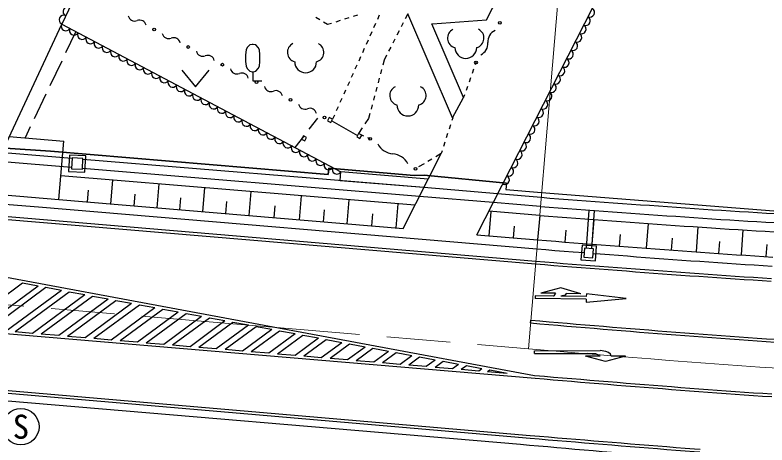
# Model space of a CAD drawing. Units: millimetres, scale not verified. Extents: x 40000 to 680000, y 20000 to 380000.
# Drawn here: x 398613 to 439909, y 276126 to 299713 of the extents above; entities that cross this region are included whole.
import ezdxf
from ezdxf.enums import TextEntityAlignment as Align

# ---------------------------------------------------------------- set-up
doc = ezdxf.new("R2010")
doc.units = ezdxf.units.MM
doc.header["$LTSCALE"] = 1000
doc.linetypes.add('CHAIN', pattern=[18.5, 12, -1.5, 3.5, -1.5])
doc.linetypes.add('DASHED', pattern=[7.5, 6, -1.5])
for name, color, linetype, lineweight in [('M-BGD', 7, 'Continuous', 25), ('M-BGD-EXST', 7, 'Continuous', 25), ('M-BMK', 2, 'CHAIN', 13), ('M-BMK-OTRS', 5, 'Continuous', 25), ('M-BMK-ROW', 30, 'Continuous', 25), ('M-STR-HTXT', 7, 'Continuous', 13), ('M-STR-STRC', 7, 'Continuous', 25)]:
    doc.layers.add(name, color=color, linetype=linetype, lineweight=lineweight)
doc.styles.add('ＭＳ ゴシック', font='')
doc.styles.get('ＭＳ ゴシック').set_extended_font_data('MS Gothic')

msp = doc.modelspace()

# ---------------------------------------------------------------- linework, layer by layer
at = {"layer": 'M-BGD'}
for p, q in [((415347, 299450), (415135, 299583)), ((416463, 299407), (416224, 299331)), ((416939, 299558), (416701, 299482)), ((417416, 299710), (417177, 299634)), ((418617, 299698), (418514, 299470)), ((420180, 299776), (420043, 299509)), ((422647, 294068), (420180, 299776)), ((397880, 292160), (401174, 299222)), ((415768, 299186), (415559, 299317)), ((415986, 299255), (415768, 299186)), ((418412, 299242), (418309, 299014)), ((419929, 299286), (419815, 299063)), ((423249, 295196), (421503, 299234)), ((401939, 298780), (401391, 297634)), ((418206, 298786), (418104, 298558)), ((419701, 298841), (419588, 298618)), ((418001, 298330), (417898, 298102)), ((419474, 298396), (419360, 298173)), ((417796, 297875), (417693, 297647)), ((419246, 297951), (419132, 297728)), ((417590, 297419), (417487, 297191)), ((419018, 297505), (418882, 297238)), ((401175, 297183), (400528, 295830)), ((417385, 296963), (417282, 296735)), ((418882, 297238), (418810, 296969)), ((423930, 297111), (423883, 296980)), ((417179, 296507), (417077, 296279)), ((418745, 296728), (418681, 296486)), ((423800, 296744), (423716, 296509)), ((418616, 296245), (418552, 296003)), ((423632, 296273), (423549, 296038)), ((416974, 296051), (416871, 295823)), ((418487, 295762), (418423, 295520)), ((423465, 295802), (423381, 295566)), ((400312, 295379), (399665, 294026)), ((416769, 295595), (416666, 295367)), ((418358, 295279), (418294, 295037)), ((423298, 295331), (423251, 295199)), ((416563, 295139), (416460, 294911)), ((422647, 294068), (423249, 295196)), ((423251, 295199), (423249, 295196)), ((416358, 294684), (416255, 294456)), ((418229, 294795), (418165, 294554)), ((414775, 293451), (415250, 294056)), ((416152, 294228), (416048, 293996)), ((418029, 294044), (417822, 293736)), ((418100, 294312), (418029, 294044)), ((422650, 294073), (422602, 293925)), ((416005, 293918), (417415, 293106)), ((422526, 293687), (422449, 293450)), ((399449, 293575), (399163, 292976)), ((417683, 293528), (417477, 293220)), ((422372, 293212), (422295, 292974)), ((398294, 293049), (401284, 292797)), ((401014, 289594), (401284, 292797)), ((413991, 292451), (414466, 293057)), ((417769, 293072), (417655, 293124)), ((418112, 292917), (417997, 292969)), ((422219, 292736), (422142, 292498)), ((419921, 288001), (422017, 292113)), ((422017, 292113), (421721, 291937)), ((422065, 292260), (422017, 292113)), ((421065, 290244), (402336, 291792)), ((421076, 291554), (420780, 291378)), ((421506, 291809), (421291, 291681)), ((420819, 289762), (402313, 291292)), ((420574, 289281), (401123, 290889)), ((403973, 290653), (403864, 289354)), ((406506, 290444), (406396, 289141)), ((423973, 287660), (425363, 290386)), ((402621, 290109), (402566, 289463)), ((409010, 290237), (408900, 288930)), ((411557, 290026), (411447, 288715)), ((427511, 289711), (425119, 289909)), ((398024, 289846), (401014, 289594)), ((401014, 289594), (419921, 288001)), ((405184, 289893), (405130, 289247)), ((407703, 289684), (407648, 289035)), ((414329, 289797), (414219, 288481)), ((416948, 289581), (416837, 288261)), ((397834, 289360), (399902, 289186)), ((399902, 289186), (427274, 286880)), ((410228, 289476), (410173, 288822)), ((412888, 289252), (412833, 288598)), ((419636, 289359), (419524, 288034)), ((427469, 289213), (424874, 289427)), ((415583, 289025), (415528, 288371)), ((418236, 288801), (418181, 288148)), ((424737, 288937), (424625, 287605)), ((427428, 288715), (424629, 288946)), ((427428, 288715), (427309, 287379)), ((430403, 288493), (430298, 287144)), ((433384, 288276), (433282, 286916)), ((426023, 288138), (425969, 287491)), ((428857, 287902), (428807, 287261)), ((436111, 288087), (436014, 286717)), ((438583, 287927), (438492, 286548)), ((431839, 287675), (431790, 287029)), ((434695, 287468), (434648, 286815)), ((429751, 287083), (429693, 286285)), ((430548, 287026), (429751, 287083)), ((430491, 286228), (430548, 287026)), ((437298, 287290), (437253, 286631)), ((439896, 287130), (439854, 286461)), ((429889, 286922), (429854, 286424)), ((430388, 286887), (429889, 286922)), ((430352, 286388), (430388, 286887)), ((429693, 286285), (430491, 286228)), ((429854, 286424), (430352, 286388))]:
    msp.add_line(p, q, dxfattribs=at)
at = {"layer": 'M-BGD', "linetype": 'DASHED'}
for p, q in [((401740, 291841), (398002, 292150)), ((401717, 291341), (397970, 291651)), ((425119, 289909), (421065, 290244)), ((424874, 289427), (420819, 289762)), ((429989, 286916), (430145, 289013)), ((430288, 286893), (430444, 288991))]:
    msp.add_line(p, q, dxfattribs=at)
at = {"layer": 'M-BGD'}
for points in [[(409263, 316178), (401174, 299222), (416513, 291119)], [(425362, 290383), (431713, 302839), (436682, 312672), (436965, 313447)], [(421503, 299234), (421537, 299238), (424513, 299456), (429010, 308204)], [(421065, 290244), (416472, 290623), (416513, 291122), (421309, 290723)], [(427503, 289712), (427987, 289675), (428486, 289638), (428984, 289601), (429482, 289564), (429979, 289527), (430476, 289490), (430974, 289453), (431470, 289417), (431967, 289380), (432463, 289344), (432959, 289309), (433455, 289273), (433951, 289238), (434446, 289203), (434941, 289169), (435436, 289135), (435931, 289101), (436425, 289068), (436920, 289035), (437411, 289003), (437904, 288972), (438398, 288941), (438891, 288910), (439384, 288880), (439877, 288851), (440369, 288822)], [(427466, 289213), (427950, 289177), (428448, 289139), (428946, 289102), (429444, 289065), (429942, 289028), (430439, 288991), (430937, 288955), (431434, 288918), (431931, 288882), (432427, 288846), (432923, 288810), (433420, 288774), (433915, 288739), (434411, 288705), (434907, 288670), (435402, 288636), (435897, 288602), (436392, 288569), (436887, 288537), (437379, 288504), (437873, 288473), (438367, 288442), (438860, 288411), (439354, 288381), (439847, 288352), (440340, 288323)], [(427428, 288715), (427913, 288678), (428411, 288641), (428909, 288604), (429407, 288567), (429905, 288529), (430403, 288493), (430900, 288456), (431397, 288419), (431894, 288383), (432391, 288347), (432887, 288311), (433384, 288276), (433880, 288241), (434376, 288206), (434872, 288171), (435368, 288137), (435863, 288104), (436358, 288070), (436854, 288038), (437346, 288006), (437841, 287974), (438336, 287943), (438830, 287912), (439324, 287882), (439818, 287853), (440312, 287824)], [(423973, 287660), (427314, 287378), (427316, 287378)], [(427309, 287379), (427807, 287339), (428305, 287300), (428804, 287261), (429302, 287222), (429800, 287183), (430297, 287145), (430795, 287106), (431293, 287068), (431790, 287029), (432287, 286991), (432784, 286954), (433281, 286916), (433778, 286879), (434275, 286843), (434772, 286806), (435269, 286770), (435765, 286735), (436261, 286700), (436758, 286665), (437252, 286631), (437748, 286597), (438244, 286564), (438740, 286532), (439236, 286500), (439731, 286468), (440227, 286438)], [(427269, 286880), (427768, 286841), (428266, 286802), (428764, 286763), (429263, 286724), (429872, 286676)], [(430370, 286637), (430756, 286607), (431254, 286569), (431752, 286531), (432249, 286493), (432747, 286455), (433244, 286418), (433741, 286381), (434238, 286344), (434735, 286308), (435232, 286272), (435729, 286236), (436226, 286201), (436723, 286166), (437218, 286132), (437715, 286098), (438211, 286065), (438708, 286033), (439204, 286001), (439700, 285969), (440196, 285939)], [(396894, 278651), (426371, 276168), (426869, 276123), (427368, 276079), (427866, 276034), (428365, 275990), (428865, 275945), (429364, 275901), (429864, 275857), (430364, 275813), (430864, 275769), (431365, 275726), (431866, 275682), (432367, 275639), (432869, 275596), (433371, 275554), (433873, 275512), (434375, 275470), (434878, 275428), (435381, 275388), (435884, 275347), (436196, 275322)]]:
    msp.add_lwpolyline(points, dxfattribs=at)
for points in [[(415870, 294092), (415771, 293909), (415949, 293813), (416048, 293996)], [(417477, 293220), (417378, 293038), (417555, 292941), (417655, 293124)], [(414449, 293092), (414350, 292909), (414527, 292812), (414626, 292995)], [(402495, 291992), (401599, 292034), (401558, 291137), (402454, 291096)], [(402339, 291850), (401742, 291877), (401714, 291280), (402312, 291252)]]:
    msp.add_lwpolyline(points, close=True, dxfattribs=at)
for centre in [(406256, 298927), (425240, 299288), (408127, 297959), (409998, 296991), (423930, 297111), (411869, 296024), (413740, 295056), (415611, 294088), (418112, 292917), (420609, 291278)]:
    msp.add_circle(centre, 75, dxfattribs=at)
for centre, radius, start, end in [((401505, 299908), 254, 65.375, 243.6168), ((430184, 299858), 258, 244.7174, 61.2582), ((401287, 299450), 254, 65.375, 243.6168), ((405187, 299754), 369, 194.0173, 291.2822), ((405454, 299067), 369, 14.0173, 111.2822), ((429950, 299399), 258, 244.7174, 61.2582), ((401402, 299108), 255, 153.3136, 330.9926), ((401853, 298869), 255, 153.3136, 330.9926), ((429716, 298940), 258, 244.7174, 61.2582), ((402304, 298631), 255, 153.3136, 330.9926), ((407058, 298787), 369, 194.0173, 291.2822), ((425238, 298256), 656, 113.0048, 184.9237), ((429482, 298481), 258, 244.7174, 61.2582), ((402755, 298393), 255, 153.3136, 330.9926), ((403206, 298154), 255, 153.3136, 330.9926), ((407325, 298100), 369, 14.0173, 111.2822), ((423931, 298143), 656, 293.0048, 4.9237), ((429248, 298022), 258, 244.7174, 61.2582), ((403658, 297916), 255, 153.3136, 330.9926), ((404109, 297678), 255, 153.3136, 330.9926), ((429014, 297563), 258, 244.7174, 61.2582), ((404560, 297439), 255, 153.3136, 330.9926), ((408929, 297819), 369, 194.0173, 291.2822), ((409196, 297132), 369, 14.0173, 111.2822), ((405011, 297201), 255, 153.3136, 330.9926), ((405462, 296963), 255, 153.3136, 330.9926), ((428780, 297104), 258, 244.7174, 61.2582), ((405913, 296724), 255, 153.3136, 330.9926), ((406364, 296486), 255, 153.3136, 330.9926), ((410800, 296851), 369, 194.0173, 291.2822), ((411067, 296164), 369, 14.0173, 111.2822), ((428546, 296644), 258, 244.7174, 61.2582), ((406816, 296248), 255, 153.3136, 330.9926), ((407267, 296009), 255, 153.3136, 330.9926), ((428312, 296185), 258, 244.7174, 61.2582), ((407718, 295771), 255, 153.3136, 330.9926), ((412671, 295883), 369, 194.0173, 291.2822), ((428078, 295726), 258, 244.7174, 61.2582), ((408169, 295533), 255, 153.3136, 330.9926), ((408620, 295294), 255, 153.3136, 330.9926), ((412938, 295196), 369, 14.0173, 111.2822), ((427844, 295267), 258, 244.7174, 61.2582), ((409071, 295056), 255, 153.3136, 330.9926), ((409523, 294818), 255, 153.3136, 330.9926), ((427610, 294808), 258, 244.7174, 61.2582), ((409974, 294579), 255, 153.3136, 330.9926), ((410425, 294341), 255, 153.3136, 330.9926), ((414542, 294915), 369, 194.0173, 291.2822), ((414810, 294228), 369, 14.0173, 111.2822), ((427376, 294349), 258, 244.7174, 61.2582), ((410876, 294103), 255, 153.3136, 330.9926), ((427142, 293890), 258, 244.7174, 61.2582), ((411327, 293864), 255, 153.3136, 330.9926), ((411778, 293626), 255, 153.3136, 330.9926), ((426908, 293431), 258, 244.7174, 61.2582), ((412229, 293388), 255, 153.3136, 330.9926), ((412681, 293149), 255, 153.3136, 330.9926), ((413132, 292911), 255, 153.3136, 330.9926), ((426674, 292972), 258, 244.7174, 61.2582), ((413583, 292673), 255, 153.3136, 330.9926), ((414034, 292434), 255, 153.3136, 330.9926), ((419452, 293143), 1049, 208.4835, 264.9846), ((426439, 292512), 258, 244.7174, 61.2582), ((414485, 292196), 255, 153.3136, 330.9926), ((414936, 291958), 255, 153.3136, 330.9926), ((419269, 291052), 1049, 28.4835, 84.9846), ((426205, 292053), 258, 244.7174, 61.2582), ((415387, 291719), 255, 153.3136, 330.9926), ((415839, 291481), 255, 153.3136, 330.9926), ((425971, 291594), 258, 244.7174, 61.2582), ((416290, 291243), 255, 153.3136, 330.9926), ((425737, 291135), 258, 244.7174, 61.2582), ((425503, 290676), 258, 244.7174, 61.2582)]:
    msp.add_arc(centre, radius, start, end, dxfattribs=at)
at = {"layer": 'M-BGD-EXST'}
for p, q in [((411299, 297806), (411266, 297539)), ((411366, 297939), (411299, 297806)), ((411499, 298073), (411366, 297939)), ((411633, 298106), (411499, 298073)), ((411699, 298106), (411633, 298106)), ((411833, 298073), (411699, 298106)), ((411966, 297939), (411833, 298073)), ((412033, 297806), (411966, 297939)), ((412066, 297539), (412033, 297806)), ((411266, 297539), (411266, 297173)), ((412066, 297173), (412066, 297539)), ((411266, 297173), (411299, 296906)), ((412033, 296906), (412066, 297173)), ((407775, 296680), (408525, 295780)), ((408525, 295780), (409275, 296680)), ((411299, 296906), (411366, 296773)), ((411366, 296773), (411499, 296639)), ((411499, 296639), (411633, 296606)), ((411633, 296606), (411699, 296606)), ((411666, 296606), (411666, 296106)), ((411699, 296606), (411833, 296639)), ((411833, 296639), (411966, 296773)), ((411966, 296773), (412033, 296906)), ((411666, 296106), (412166, 296106))]:
    msp.add_line(p, q, dxfattribs=at)
msp.add_circle((398933, 277127), 1000, dxfattribs=at)
for centre, radius, start, end in [((422901, 298450), 536, 116.087, 255.3342), ((423830, 298450), 536, 284.6659, 63.913), ((414107, 297667), 536, 116.087, 255.3342), ((415036, 297667), 536, 284.6659, 63.913), ((423366, 297931), 600, 180, 0), ((414572, 297149), 600, 180, 0), ((419725, 295297), 536, 116.087, 255.3342), ((420654, 295297), 536, 284.6659, 63.913), ((420189, 294778), 600, 180, 0)]:
    msp.add_arc(centre, radius, start, end, dxfattribs=at)
at = {"layer": 'M-BMK'}
msp.add_line((350270, 287848), (426812, 281399), dxfattribs=at)
msp.add_lwpolyline([(426812, 281399), (428556, 281253), (429552, 281169), (430549, 281086), (431545, 281004), (432542, 280923), (433539, 280843), (434536, 280764), (435533, 280687), (436530, 280612), (437527, 280539), (438525, 280468), (439522, 280399), (440520, 280333), (441518, 280270), (442516, 280209), (443515, 280152), (444513, 280099), (445512, 280049), (446511, 280002), (447510, 279960), (448446, 279925)], dxfattribs=at)
at = {"layer": 'M-BMK-OTRS'}
for p, q in [((398071, 292401), (400567, 292241)), ((400567, 292241), (415816, 290956)), ((415816, 290956), (415845, 291305)), ((415845, 291305), (420525, 290911)), ((420525, 290911), (421077, 290930)), ((421077, 290930), (425601, 290483)), ((425601, 290483), (425571, 290133)), ((425571, 290133), (427534, 289969)), ((427534, 289969), (440285, 288968))]:
    msp.add_line(p, q, dxfattribs=at)
at = {"layer": 'M-BMK-ROW'}
for p, q in [((400567, 292241), (398071, 292401)), ((415816, 290956), (400567, 292241)), ((415845, 291305), (415816, 290956)), ((420525, 290911), (415845, 291305)), ((421077, 290930), (420525, 290911)), ((425601, 290483), (421077, 290930)), ((425601, 290483), (425571, 290133)), ((425571, 290133), (427534, 289969)), ((427534, 289969), (440285, 288968))]:
    msp.add_line(p, q, dxfattribs=at)
at = {"layer": 'M-STR-HTXT'}
msp.add_line((426812, 281399), (429218, 309950), dxfattribs=at)
at = {"layer": 'M-STR-STRC'}
for p, q in [((397775, 288688), (427217, 286207)), ((397762, 288538), (427204, 286058)), ((397498, 285449), (427140, 279941)), ((395797, 282636), (399025, 285013)), ((399025, 285013), (399881, 284854)), ((396716, 282524), (399881, 284854)), ((397173, 282466), (400308, 284774)), ((398134, 282385), (401164, 284616)), ((398614, 282345), (401591, 284536)), ((400308, 284774), (401164, 284616)), ((401591, 284536), (402446, 284377)), ((428595, 284740), (427490, 284460)), ((429690, 284421), (428595, 284740)), ((399575, 282264), (402446, 284377)), ((400056, 282223), (402874, 284298)), ((401017, 282142), (403729, 284139)), ((402874, 284298), (403729, 284139)), ((427187, 284315), (427185, 284165)), ((429984, 284116), (427185, 284165)), ((428187, 284298), (427187, 284315)), ((428290, 284446), (427490, 284460)), ((428211, 284302), (428187, 284298)), ((428290, 284446), (428211, 284302)), ((428824, 284344), (428587, 284291)), ((429987, 284266), (428587, 284291)), ((428890, 284435), (428824, 284344)), ((429690, 284421), (428890, 284435)), ((429982, 283966), (432185, 284152)), ((429990, 284416), (429987, 284266)), ((432185, 284152), (429990, 284416)), ((401498, 282102), (404157, 284059)), ((402459, 282021), (405012, 283900)), ((402939, 281980), (405440, 283821)), ((404157, 284059), (405012, 283900)), ((405440, 283821), (406295, 283662)), ((429984, 284116), (429982, 283966)), ((403900, 281899), (406295, 283662)), ((404381, 281859), (406723, 283583)), ((405342, 281778), (407578, 283424)), ((405823, 281737), (408005, 283344)), ((406723, 283583), (407578, 283424)), ((408005, 283344), (408861, 283185)), ((406784, 281656), (408861, 283185)), ((407264, 281616), (409288, 283106)), ((408225, 281535), (410143, 282947)), ((409288, 283106), (410143, 282947)), ((426931, 282819), (426944, 282969)), ((408706, 281494), (410571, 282868)), ((409667, 281413), (411426, 282709)), ((410148, 281373), (411854, 282629)), ((410571, 282868), (411426, 282709)), ((411109, 281292), (412709, 282470)), ((411854, 282629), (412709, 282470)), ((398614, 282345), (399575, 282264)), ((400056, 282223), (401017, 282142)), ((401498, 282102), (402459, 282021)), ((411589, 281252), (413137, 282391)), ((412550, 281171), (413992, 282232)), ((413031, 281130), (414420, 282152)), ((413137, 282391), (413992, 282232)), ((414420, 282152), (415275, 281994)), ((402939, 281980), (403900, 281899)), ((404381, 281859), (405342, 281778)), ((405823, 281737), (406784, 281656)), ((413992, 281049), (415275, 281994)), ((414473, 281009), (415702, 281914)), ((415434, 280928), (416558, 281755)), ((415702, 281914), (416558, 281755)), ((415914, 280887), (416985, 281676)), ((416985, 281676), (417840, 281517)), ((407264, 281616), (408225, 281535)), ((408706, 281494), (409667, 281413)), ((410148, 281373), (411109, 281292)), ((411589, 281252), (412550, 281171)), ((416875, 280806), (417840, 281517)), ((417356, 280766), (418268, 281437)), ((418268, 281437), (419123, 281278)), ((418317, 280685), (419123, 281278)), ((427144, 281294), (430744, 281303)), ((427144, 281144), (427144, 281294)), ((431068, 281256), (430744, 281303)), ((431215, 281190), (431068, 281256)), ((413031, 281130), (413992, 281049)), ((414473, 281009), (415434, 280928)), ((415914, 280887), (416875, 280806)), ((418797, 280644), (419551, 281199)), ((419551, 281199), (420406, 281040)), ((419759, 280563), (420406, 281040)), ((420239, 280523), (420834, 280961)), ((420834, 280961), (421689, 280802)), ((427144, 281144), (430044, 281151)), ((430744, 281003), (429944, 281001)), ((431045, 280704), (429944, 281001)), ((430502, 281116), (430044, 281151)), ((430744, 281003), (430502, 281116)), ((432144, 281006), (431045, 280704)), ((431311, 281103), (431215, 281190)), ((431344, 281004), (431311, 281103)), ((432144, 281006), (431344, 281004)), ((417356, 280766), (418317, 280685)), ((418797, 280644), (419759, 280563)), ((420239, 280523), (421200, 280442)), ((421200, 280442), (421689, 280802)), ((421681, 280401), (422117, 280722)), ((421681, 280401), (422642, 280320)), ((422117, 280722), (422972, 280563)), ((422642, 280320), (422972, 280563)), ((423122, 280280), (423399, 280484)), ((423399, 280484), (424255, 280325)), ((423122, 280280), (424084, 280199)), ((424084, 280199), (424255, 280325)), ((424564, 280158), (424682, 280246)), ((424564, 280158), (425638, 280068)), ((424682, 280246), (425638, 280068))]:
    msp.add_line(p, q, dxfattribs=at)
for points in [[(427217, 286207), (427715, 286168), (428213, 286129), (428712, 286090), (429210, 286051), (429708, 286012), (430206, 285973), (430704, 285934), (431202, 285896), (431700, 285858), (432198, 285820), (432696, 285782), (433193, 285745), (433691, 285708), (434189, 285671), (434686, 285634), (435184, 285598), (435681, 285563), (436178, 285528), (436676, 285493), (437172, 285459), (437669, 285425), (438167, 285392), (438664, 285359), (439161, 285327), (439658, 285296), (440155, 285265)], [(427205, 286058), (427703, 286018), (428202, 285979), (428700, 285940), (429198, 285901), (429696, 285862), (430195, 285824), (430693, 285785), (431191, 285746), (431689, 285708), (432186, 285670), (432684, 285633), (433182, 285595), (433680, 285558), (434178, 285521), (434675, 285485), (435173, 285449), (435670, 285413), (436168, 285378), (436665, 285343), (437162, 285309), (437659, 285275), (438157, 285242), (438654, 285209), (439151, 285177), (439649, 285146), (440146, 285115)], [(426944, 282969), (427442, 282927), (427940, 282885), (428439, 282843), (428937, 282801), (429434, 282759), (429932, 282718), (430430, 282676), (430928, 282635), (431426, 282594), (431923, 282553), (432421, 282513), (432918, 282473), (433416, 282433), (433913, 282393), (434410, 282354), (434908, 282315), (435405, 282277), (435902, 282239), (436399, 282201), (436895, 282164), (437392, 282128), (437889, 282092), (438386, 282056), (438883, 282021), (439380, 281987), (439877, 281954), (440374, 281921)], [(426931, 282819), (427430, 282777), (427928, 282735), (428426, 282693), (428924, 282651), (429422, 282610), (429920, 282568), (430418, 282527), (430916, 282486), (431413, 282445), (431911, 282404), (432409, 282363), (432906, 282323), (433404, 282283), (433901, 282244), (434399, 282204), (434896, 282166), (435393, 282127), (435891, 282089), (436388, 282052), (436884, 282015), (437382, 281978), (437879, 281942), (438376, 281907), (438873, 281872), (439370, 281838), (439867, 281804), (440364, 281771)], [(397216, 282312), (427178, 279788), (427676, 279746), (428175, 279704), (428673, 279662), (429172, 279620), (429670, 279579), (430169, 279537), (430668, 279496), (431167, 279455), (431666, 279414), (432165, 279373), (432664, 279333), (433164, 279293), (433663, 279253), (434163, 279214), (434662, 279175), (435162, 279136), (435662, 279098), (436162, 279060), (436663, 279023), (437163, 278986), (437664, 278950), (438164, 278914), (438665, 278879), (439166, 278845), (439667, 278811), (440168, 278777)], [(427140, 279941), (427689, 279895), (428187, 279853), (428686, 279811), (429184, 279770), (429683, 279728), (430181, 279687), (430680, 279645), (431179, 279604), (431678, 279563), (432177, 279523), (432676, 279482), (433176, 279442), (433675, 279403), (434174, 279363), (434674, 279324), (435174, 279286), (435673, 279247), (436173, 279210), (436674, 279172), (437174, 279136), (437675, 279099), (438175, 279064), (438675, 279029), (439176, 278994), (439677, 278960), (440178, 278927)], [(396945, 279224), (426913, 276649), (427412, 276607), (427911, 276565), (428410, 276523), (428909, 276481), (429408, 276439), (429908, 276398), (430408, 276357), (430908, 276315), (431409, 276274), (431909, 276234), (432410, 276193), (432912, 276153), (433413, 276113), (433915, 276073), (434417, 276034), (434919, 275995), (435422, 275957), (435925, 275919), (436242, 275895)], [(396932, 279075), (426901, 276499), (427399, 276457), (427898, 276415), (428397, 276374), (428896, 276332), (429396, 276290), (429896, 276248), (430396, 276207), (430896, 276166), (431396, 276125), (431897, 276084), (432398, 276044), (432900, 276003), (433401, 275963), (433903, 275924), (434406, 275885), (434908, 275846), (435411, 275807), (435914, 275769), (436230, 275746)]]:
    msp.add_lwpolyline(points, dxfattribs=at)

# ---------------------------------------------------------------- texts
at = {"layer": 'M-BGD-EXST', "style": 'ＭＳ ゴシック'}
msp.add_text('S', height=1320, dxfattribs=at).set_placement((398933, 277127), align=Align.MIDDLE_CENTER)

doc.saveas('drawing.dxf')
